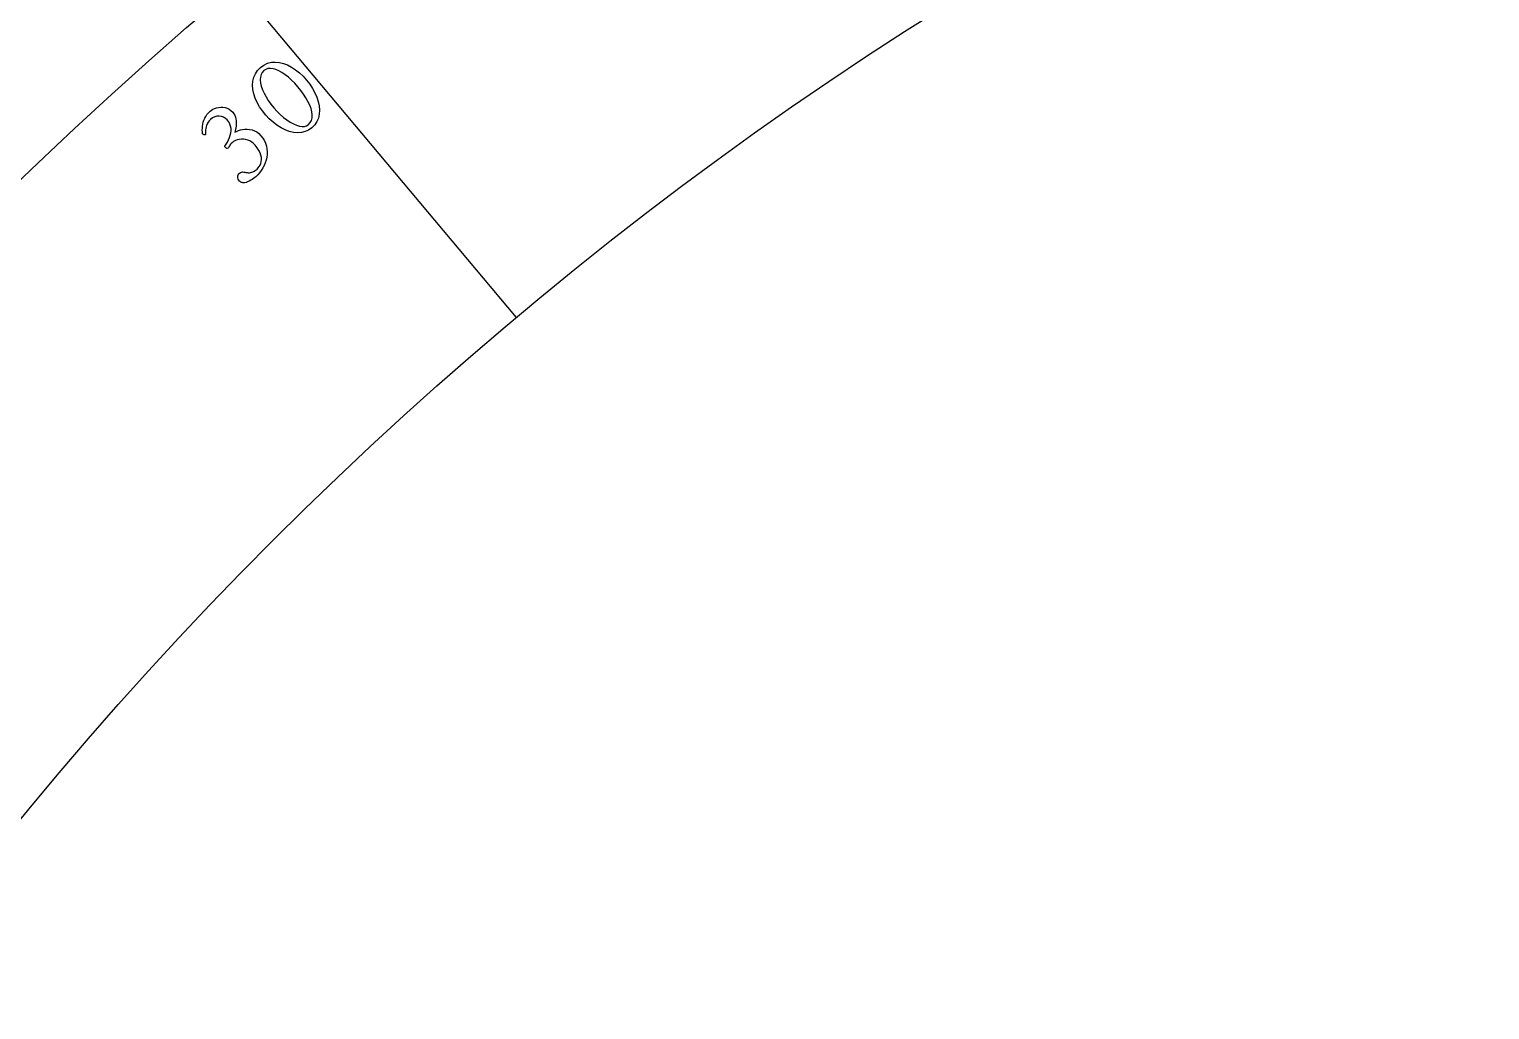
# Model space of a CAD drawing. Header units: millimetres. Extents: x -50 to 50, y -50 to 64.
# Drawn here: x -26.05 to -12.93, y 19.65 to 28.45 of the extents above; entities that cross this region are included whole.
import ezdxf

# ---------------------------------------------------------------- set-up
doc = ezdxf.new("R2010")
doc.units = ezdxf.units.MM
doc.layers.add('ENGRAVE', color=7, linetype='Continuous')
doc.layers.add('TEXT', color=5, linetype='Continuous')

msp = doc.modelspace()

# ---------------------------------------------------------------- linework, layer by layer
at = {"layer": 'ENGRAVE'}
msp.add_lwpolyline([(-25.5349, 30.4636), (-21.6806, 25.8653)], dxfattribs=at)
for radius in [49, 49, 47.6875, 45.25, 45.25, 43.325, 39.75, 39.75, 37.65, 33.75, 33.75]:
    msp.add_circle((0, 0), radius, dxfattribs=at)
at = {"layer": 'TEXT'}
for points in [[(-23.9758, 28.1109), (-23.945, 28.1332), (-23.9125, 28.1489), (-23.8785, 28.1579), (-23.8428, 28.1602), (-23.8064, 28.1566), (-23.7699, 28.1478), (-23.7333, 28.1337), (-23.6967, 28.1145), (-23.6607, 28.0907), (-23.6262, 28.0633), (-23.5932, 28.0321), (-23.5616, 27.9973), (-23.5326, 27.9601), (-23.5076, 27.9222), (-23.4865, 27.8835), (-23.4694, 27.8439), (-23.4566, 27.8045), (-23.4488, 27.766), (-23.4459, 27.7285), (-23.4479, 27.692), (-23.4555, 27.6575), (-23.4692, 27.6257), (-23.489, 27.5968), (-23.515, 27.5706), (-23.5442, 27.5497), (-23.5754, 27.5351), (-23.6088, 27.5267), (-23.6442, 27.5247), (-23.6807, 27.5282), (-23.7175, 27.5368), (-23.7545, 27.5504), (-23.7916, 27.5691), (-23.8281, 27.5921), (-23.8632, 27.6189), (-23.8968, 27.6495), (-23.9289, 27.6839), (-23.9583, 27.7207), (-23.9838, 27.7583), (-24.0053, 27.7968), (-24.0229, 27.8362), (-24.0359, 27.8756), (-24.0438, 27.9142), (-24.0466, 27.9518), (-24.0442, 27.9885), (-24.0361, 28.0234), (-24.0221, 28.0554), (-24.002, 28.0846), (-23.9758, 28.1109)], [(-23.9451, 28.0837), (-23.9606, 28.067), (-23.9714, 28.0474), (-23.9774, 28.0248), (-23.9788, 27.9992), (-23.9759, 27.9714), (-23.9692, 27.9422), (-23.9587, 27.9115), (-23.9443, 27.8793), (-23.9265, 27.8464), (-23.9057, 27.8135), (-23.8819, 27.7805), (-23.8551, 27.7476), (-23.8268, 27.7164), (-23.798, 27.6881), (-23.7687, 27.6626), (-23.7387, 27.6399), (-23.7091, 27.6205), (-23.6806, 27.6048), (-23.6532, 27.593), (-23.6269, 27.5848), (-23.6025, 27.581), (-23.5807, 27.582), (-23.5614, 27.5879), (-23.5448, 27.5986), (-23.5285, 27.6161), (-23.5175, 27.6363), (-23.5116, 27.6594), (-23.5108, 27.6853), (-23.5146, 27.7134), (-23.5223, 27.743), (-23.5338, 27.7741), (-23.5494, 27.8066), (-23.5681, 27.8398), (-23.5894, 27.8729), (-23.6133, 27.9059), (-23.6397, 27.9387), (-23.6679, 27.9703), (-23.6964, 27.9989), (-23.7251, 28.0243), (-23.7542, 28.0467), (-23.7829, 28.0656), (-23.8106, 28.0806), (-23.8373, 28.0919), (-23.8631, 28.0993), (-23.8872, 28.1025), (-23.9089, 28.101), (-23.9282, 28.0947), (-23.9451, 28.0837)], [(-24.4288, 27.7197), (-24.4171, 27.7286), (-24.4035, 27.7365), (-24.3881, 27.7433), (-24.3707, 27.749), (-24.3523, 27.753), (-24.3334, 27.7548), (-24.3143, 27.7544), (-24.2948, 27.7517), (-24.2758, 27.7463), (-24.2579, 27.7375), (-24.2413, 27.7254), (-24.2258, 27.7101), (-24.2153, 27.6965), (-24.207, 27.6819), (-24.2008, 27.6664), (-24.1967, 27.65), (-24.1943, 27.6333), (-24.1932, 27.6167), (-24.1934, 27.6003), (-24.1949, 27.5841), (-24.1971, 27.5686), (-24.1996, 27.5544), (-24.2024, 27.5414), (-24.2054, 27.5298), (-24.1911, 27.538), (-24.1749, 27.5449), (-24.1569, 27.5507), (-24.1371, 27.5552), (-24.1162, 27.5579), (-24.095, 27.5581), (-24.0734, 27.5559), (-24.0516, 27.5512), (-24.03, 27.5435), (-24.0096, 27.5322), (-23.9902, 27.5172), (-23.9719, 27.4986), (-23.9549, 27.4769), (-23.9411, 27.4541), (-23.9305, 27.4304), (-23.923, 27.4057), (-23.9184, 27.3805), (-23.9163, 27.3553), (-23.9169, 27.33), (-23.92, 27.3048), (-23.9255, 27.2799), (-23.9331, 27.2556), (-23.9428, 27.232), (-23.9547, 27.209), (-23.9685, 27.187), (-23.9838, 27.1664), (-24.0007, 27.1472), (-24.0193, 27.1294), (-24.028, 27.1222), (-24.0382, 27.1146), (-24.05, 27.1068), (-24.0633, 27.0987), (-24.0773, 27.091), (-24.0914, 27.0844), (-24.1055, 27.0791), (-24.1196, 27.075), (-24.123, 27.075), (-24.1276, 27.0755), (-24.1333, 27.0764), (-24.1402, 27.0778), (-24.1473, 27.0799), (-24.1537, 27.0828), (-24.1593, 27.0866), (-24.1642, 27.0912), (-24.171, 27.1002), (-24.1758, 27.1096), (-24.1786, 27.1192), (-24.1792, 27.1292), (-24.1781, 27.1389), (-24.1753, 27.1475), (-24.171, 27.155), (-24.165, 27.1615), (-24.1563, 27.1678), (-24.1471, 27.1716), (-24.1373, 27.173), (-24.1269, 27.172), (-24.1164, 27.17), (-24.1062, 27.1683), (-24.0962, 27.1671), (-24.0865, 27.1663), (-24.0755, 27.1664), (-24.0647, 27.1678), (-24.0541, 27.1706), (-24.0437, 27.1748), (-24.0337, 27.18), (-24.0243, 27.1858), (-24.0155, 27.192), (-24.0072, 27.1988), (-23.9969, 27.2093), (-23.9879, 27.2213), (-23.9802, 27.2349), (-23.9737, 27.2501), (-23.9693, 27.2667), (-23.9675, 27.2845), (-23.9684, 27.3036), (-23.9719, 27.3239), (-23.9787, 27.3451), (-23.9896, 27.3671), (-24.0044, 27.3898), (-24.0233, 27.4132), (-24.0387, 27.4289), (-24.0551, 27.4418), (-24.0725, 27.4521), (-24.091, 27.4597), (-24.11, 27.4647), (-24.129, 27.4675), (-24.1479, 27.4679), (-24.1667, 27.4661), (-24.1849, 27.4619), (-24.2018, 27.4555), (-24.2174, 27.4468), (-24.2316, 27.436), (-24.2382, 27.4297), (-24.2444, 27.4228), (-24.2501, 27.4153), (-24.2555, 27.4073), (-24.2604, 27.3995), (-24.2647, 27.3927), (-24.2686, 27.387), (-24.2719, 27.3822), (-24.2772, 27.3838), (-24.2822, 27.3862), (-24.2869, 27.3896), (-24.2912, 27.3938), (-24.2935, 27.3966), (-24.2953, 27.3992), (-24.2964, 27.4016), (-24.297, 27.4037), (-24.2844, 27.4225), (-24.2731, 27.4418), (-24.2631, 27.4617), (-24.2543, 27.4822), (-24.2473, 27.5029), (-24.2427, 27.5234), (-24.2406, 27.5438), (-24.2408, 27.564), (-24.244, 27.5839), (-24.2508, 27.6032), (-24.2611, 27.6219), (-24.275, 27.64), (-24.2904, 27.6546), (-24.3074, 27.6652), (-24.3261, 27.672), (-24.3466, 27.6748), (-24.3674, 27.6735), (-24.3875, 27.6681), (-24.4067, 27.6585), (-24.4251, 27.6447), (-24.4373, 27.6325), (-24.4472, 27.6196), (-24.4549, 27.606), (-24.4604, 27.5915), (-24.4643, 27.5771), (-24.467, 27.5634), (-24.4686, 27.5506), (-24.4691, 27.5385), (-24.4692, 27.5279), (-24.4694, 27.5193), (-24.4697, 27.5126), (-24.4703, 27.5081), (-24.4723, 27.5069), (-24.475, 27.5065), (-24.4783, 27.5068), (-24.4823, 27.5079), (-24.4865, 27.5095), (-24.4901, 27.5115), (-24.4934, 27.5139), (-24.4963, 27.5167), (-24.498, 27.5324), (-24.4986, 27.5487), (-24.4982, 27.5658), (-24.4968, 27.5834), (-24.4941, 27.6014), (-24.4899, 27.6194), (-24.4842, 27.6373), (-24.4771, 27.6552), (-24.4682, 27.6726), (-24.4572, 27.6892), (-24.444, 27.7049), (-24.4288, 27.7197)]]:
    msp.add_lwpolyline(points, close=True, dxfattribs=at)

doc.saveas('drawing.dxf')
